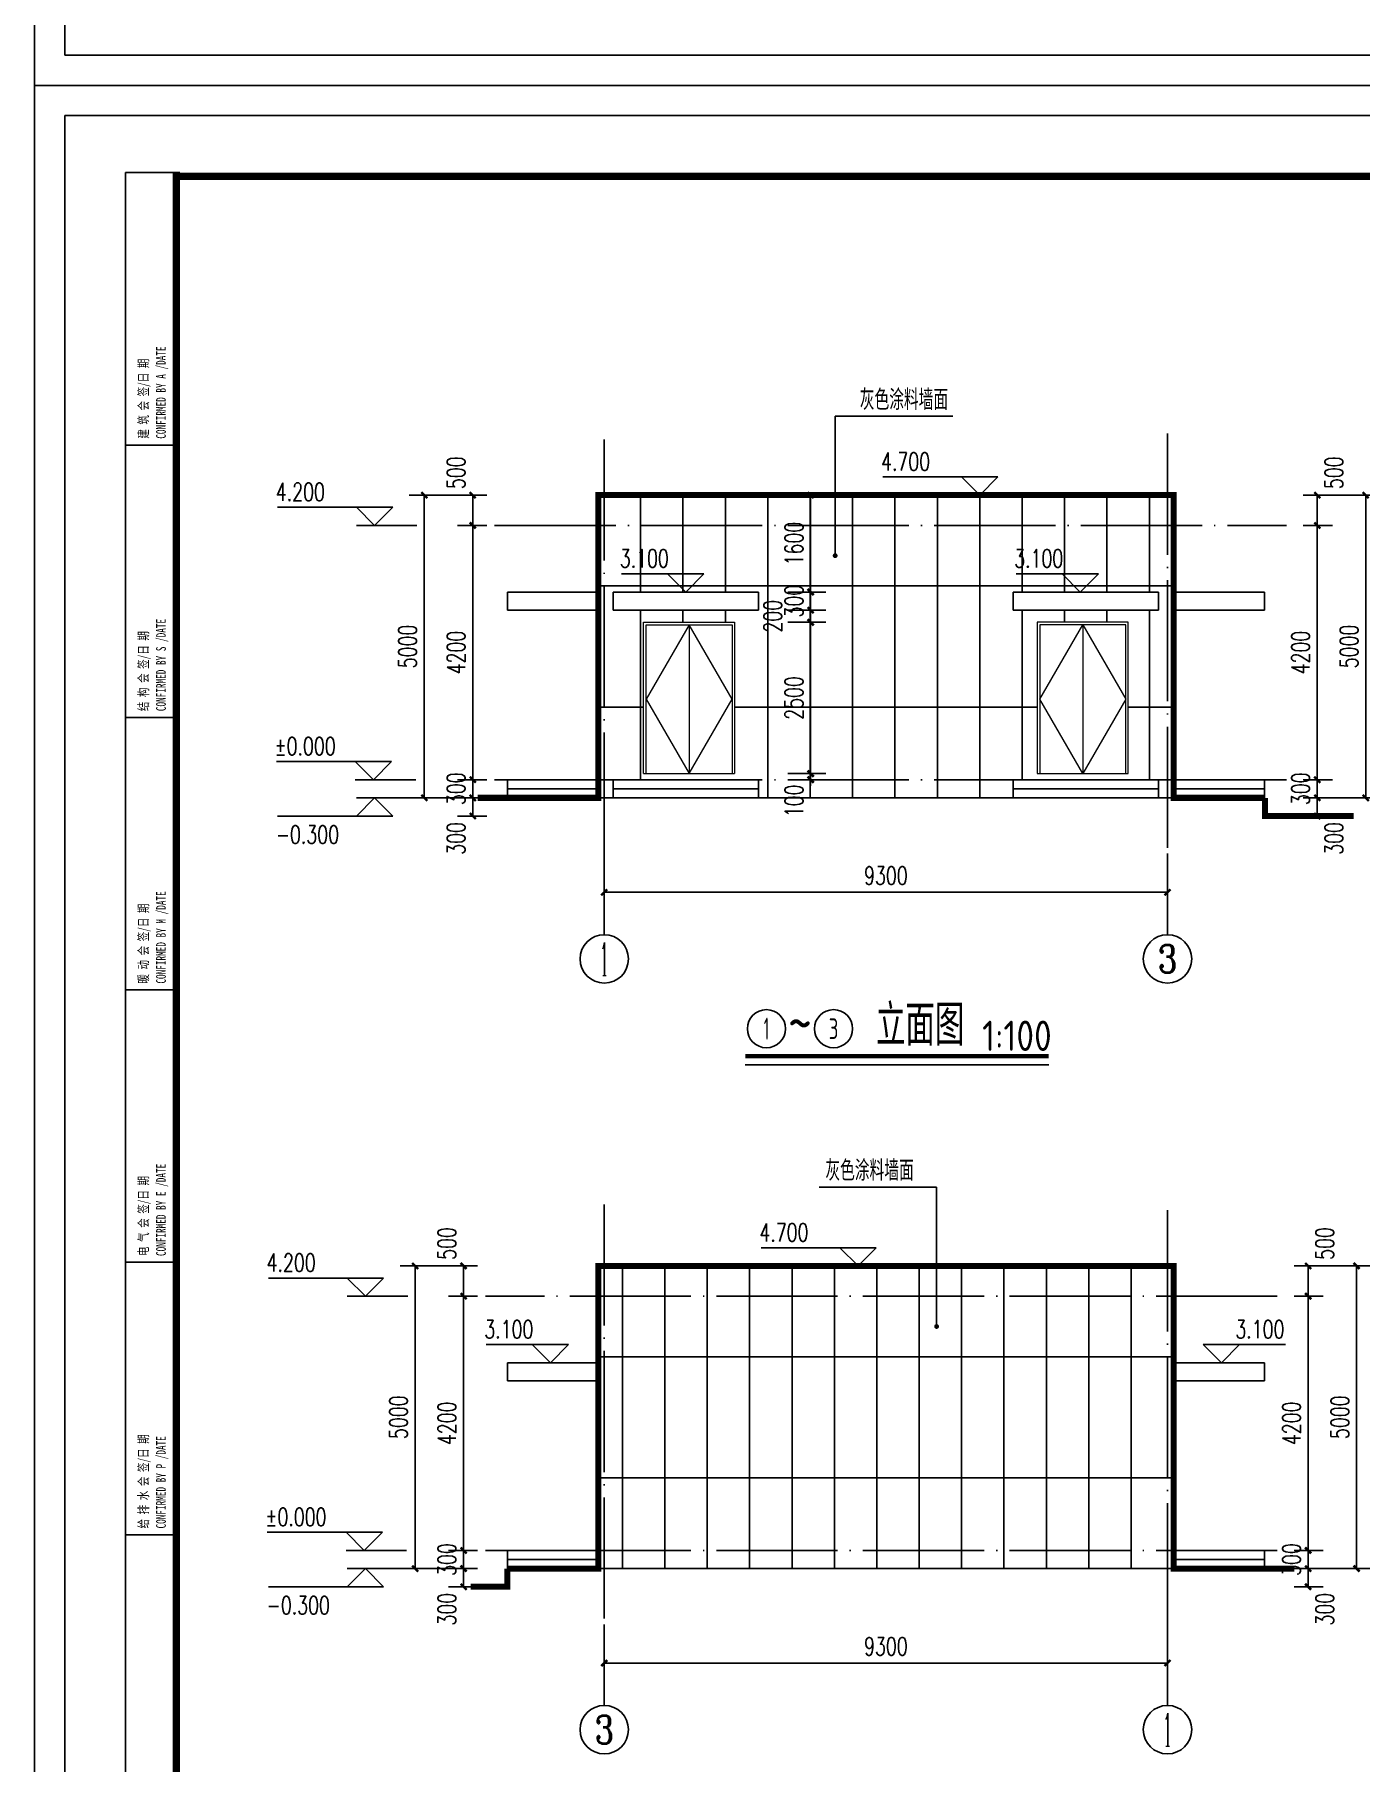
# Model space of a CAD drawing. Extents: x 17032 to 90126, y 10699 to 170399.
# Drawn here: x 29726 to 51617, y 25998 to 54538 of the extents above; entities that cross this region are included whole.
import ezdxf
from ezdxf.enums import TextEntityAlignment as Align

# ---------------------------------------------------------------- set-up
doc = ezdxf.new("R2010")
doc.units = 0
doc.header["$LTSCALE"] = 1000
doc.header["$MEASUREMENT"] = 0
doc.linetypes.add('DOTE', pattern=[2.42, 2, -0.2, 0.02, -0.2])
for name, color, linetype in [('2017_11-sheet-L2$0$C-SHET-TTLB', 11, 'Continuous'), ('AXIS', 3, 'Continuous'), ('AXIS_TEXT', 7, 'Continuous'), ('C-SHET-TTLB', 11, 'Continuous'), ('DIM_ELEV', 3, 'Continuous'), ('DIM_LEAD', 3, 'Continuous'), ('DIM_SYMB', 3, 'Continuous'), ('DOTE', 1, 'Continuous'), ('PUB_DIM', 3, 'Continuous'), ('PUB_TEXT', 7, 'Continuous'), ('STAIR', 2, 'Continuous'), ('WALL', 9, 'Continuous'), ('除台阶$0$建-立面-划分', 5, 'Continuous')]:
    doc.layers.add(name, color=color, linetype=linetype)
doc.layers.add('WINDOW', color=4, linetype='Continuous', lineweight=9)
doc.styles.add('2017_11-sheet-L2$0$SHEET-ECADI', font='simhei.ttf', dxfattribs={"width": 0.7})
doc.styles.add('_TCH_AXIS', font='COMPLEX', dxfattribs={"bigfont": 'GBCBIG'})
doc.styles.add('_TCH_DIM', font='SIMPLEX', dxfattribs={"bigfont": 'GBCBIG'})
doc.styles.add('_TCH_DIM_T3', font='SIMPLEX', dxfattribs={"width": 0.705882, "bigfont": 'GBCBIG'})
doc.styles.get("Standard").update_dxf_attribs({"font": 'gbenor.shx', "bigfont": 'gbcbig.shx'})
doc.dimstyles.new('_TCH_ARCH&&100', dxfattribs={"dimtxt": 297.5, "dimasz": 100, "dimexe": 250, "dimexo": 300, "dimgap": 126.25, "dimtad": 1, "dimdec": 0, "dimzin": 0, "dimdsep": 46, "dimtxsty": '_TCH_DIM_T3', "dimblk": 'ARCHTICK', "dimcen": 0.09, "dimclrt": 7, "dimazin": 2, "dimtfac": 1, "dimtdec": 0, "dimtix": 1, "dimtmove": 2, "dimatfit": 3, "dimfxl": 1, "dimtolj": 1, "dimtzin": 0, "dimarcsym": 0})

# ---------------------------------------------------------------- blocks, each defined once
blk = doc.blocks.new('2017_11-sheet-L2$0$2014SHEET-L')
at = {"layer": '2017_11-sheet-L2$0$C-SHET-TTLB'}
for p, q in [((0, -45), (-9, -45)), ((0, -90), (-9, -90)), ((0, -135), (-9, -135)), ((0, -180), (-9, -180)), ((0, -225), (-9, -225))]:
    blk.add_line(p, q, dxfattribs=at)
at = {"layer": '2017_11-sheet-L2$0$C-SHET-TTLB', "style": '2017_11-sheet-L2$0$SHEET-ECADI', "width": 0.7}
for s, p in [('建 筑 会 签/日 期', (-5.24, -43.96)), ('CONFIRMED BY A /DATE', (-2.33, -43.96)), ('CONFIRMED BY S /DATE', (-2.33, -88.96)), ('结 构 会 签/日 期', (-5.24, -88.96)), ('CONFIRMED BY M /DATE', (-2.33, -133.96)), ('暖 动 会 签/日 期', (-5.24, -133.96)), ('CONFIRMED BY E /DATE', (-2.33, -178.96)), ('电 气 会 签/日 期', (-5.24, -178.96)), ('给 排 水 会 签/日 期', (-5.24, -223.96)), ('CONFIRMED BY P /DATE', (-2.33, -223.96))]:
    blk.add_text(s, height=1.6, rotation=90, dxfattribs=at).set_placement(p)
blk = doc.blocks.new('2017_11-sheet-L2', base_point=(18.4, 410))
at = {"layer": '2017_11-sheet-L2$0$C-SHET-TTLB'}
blk.add_blockref('2017_11-sheet-L2$0$2014SHEET-L', (19, 410.6), dxfattribs=at)
blk = doc.blocks.new('tukuang')
at = {"layer": 'C-SHET-TTLB'}
for p, q in [((17002, 20480), (17002, -19640)), ((17902, 20480), (17002, 20480))]:
    blk.add_line(p, q, dxfattribs=at)
for points in [[(75902, 21920), (75902, -21080), (15502, -21080), (15502, 21920)], [(75402, 21420), (75402, -20580), (16002, -20580), (16002, 21420)]]:
    blk.add_lwpolyline(points, close=True, dxfattribs=at)
at = {"layer": 'C-SHET-TTLB', "const_width": 120}
blk.add_lwpolyline([(17842, 20420), (74402, 20420), (74402, -19580), (17842, -19580)], close=True, dxfattribs=at)
at = {"layer": 'C-SHET-TTLB', "xscale": 100, "yscale": 100, "zscale": 100}
blk.add_blockref('2017_11-sheet-L2', (17842, 20420), dxfattribs=at)
blk = doc.blocks.new('_ArchTick')
at = {"color": 0, "linetype": 'ByBlock', "const_width": 0.4}
blk.add_lwpolyline([(-0.5, -0.5), (0.5, 0.5)], dxfattribs=at)
blk = doc.blocks.new('*D30')
at = {"layer": 'Defpoints', "color": 0}
for p in [(50647, 46930), (51705, 46930), (50647, 41930)]:
    blk.add_point(p, dxfattribs=at)
at = {"layer": 'PUB_DIM', "color": 0, "lineweight": -2}
for p, q in [((50947, 46930), (51955, 46930)), ((51705, 41930), (51705, 46930)), ((50947, 41930), (51955, 41930))]:
    blk.add_line(p, q, dxfattribs=at)
at = {"layer": 'PUB_DIM', "color": 0, "lineweight": -2, "xscale": 100, "yscale": 100, "zscale": 100}
for p, rotation in [((51705, 46930), 90), ((51705, 41930), 270)]:
    blk.add_blockref('_ArchTick', p, dxfattribs=dict(at, rotation=rotation))
at = {"layer": 'PUB_DIM', "color": 7, "insert": (51430, 44430), "char_height": 297.5, "attachment_point": 5, "rotation": 90, "style": '_TCH_DIM_T3'}
blk.add_mtext('\\A1;5000', dxfattribs=at)
blk = doc.blocks.new('*D31')
at = {"layer": 'Defpoints', "color": 0}
for p in [(50374, 41930), (50905, 41930), (50374, 41630)]:
    blk.add_point(p, dxfattribs=at)
at = {"layer": 'PUB_DIM', "color": 0, "lineweight": -2}
for p, q in [((50674, 41930), (51155, 41930)), ((50905, 41630), (50905, 41930)), ((50674, 41630), (51155, 41630))]:
    blk.add_line(p, q, dxfattribs=at)
at = {"layer": 'PUB_DIM', "color": 0, "lineweight": -2, "xscale": 100, "yscale": 100, "zscale": 100}
for p, rotation in [((50905, 41930), 90), ((50905, 41630), 270)]:
    blk.add_blockref('_ArchTick', p, dxfattribs=dict(at, rotation=rotation))
at = {"layer": 'PUB_DIM', "color": 7, "insert": (51180, 41260), "char_height": 297.5, "attachment_point": 5, "rotation": 90, "style": '_TCH_DIM_T3'}
blk.add_mtext('\\A1;300', dxfattribs=at)
blk = doc.blocks.new('*D32')
at = {"layer": 'Defpoints', "color": 0}
for p in [(50374, 42230), (50905, 42230), (50374, 41930)]:
    blk.add_point(p, dxfattribs=at)
at = {"layer": 'PUB_DIM', "color": 0, "lineweight": -2}
for p, q in [((50905, 42230), (50905, 42330)), ((50674, 42230), (51155, 42230)), ((50905, 41930), (50905, 42230)), ((50674, 41930), (51155, 41930)), ((50905, 41930), (50905, 41830))]:
    blk.add_line(p, q, dxfattribs=at)
at = {"layer": 'PUB_DIM', "color": 0, "lineweight": -2, "xscale": 100, "yscale": 100, "zscale": 100}
for p, rotation in [((50905, 42230), 270), ((50905, 41930), 90)]:
    blk.add_blockref('_ArchTick', p, dxfattribs=dict(at, rotation=rotation))
at = {"layer": 'PUB_DIM', "color": 7, "insert": (50630, 42080), "char_height": 297.5, "attachment_point": 5, "rotation": 90, "style": '_TCH_DIM_T3'}
blk.add_mtext('\\A1;300', dxfattribs=at)
blk = doc.blocks.new('*D33')
at = {"layer": 'Defpoints', "color": 0}
for p in [(50374, 46430), (50905, 46430), (50374, 42230)]:
    blk.add_point(p, dxfattribs=at)
at = {"layer": 'PUB_DIM', "color": 0, "lineweight": -2}
for p, q in [((50674, 46430), (51155, 46430)), ((50905, 42230), (50905, 46430)), ((50674, 42230), (51155, 42230))]:
    blk.add_line(p, q, dxfattribs=at)
at = {"layer": 'PUB_DIM', "color": 0, "lineweight": -2, "xscale": 100, "yscale": 100, "zscale": 100}
for p, rotation in [((50905, 46430), 90), ((50905, 42230), 270)]:
    blk.add_blockref('_ArchTick', p, dxfattribs=dict(at, rotation=rotation))
at = {"layer": 'PUB_DIM', "color": 7, "insert": (50630, 44330), "char_height": 297.5, "attachment_point": 5, "rotation": 90, "style": '_TCH_DIM_T3'}
blk.add_mtext('\\A1;4200', dxfattribs=at)
blk = doc.blocks.new('*D34')
at = {"layer": 'Defpoints', "color": 0}
for p in [(50374, 46930), (50905, 46930), (50374, 46430)]:
    blk.add_point(p, dxfattribs=at)
at = {"layer": 'PUB_DIM', "color": 0, "lineweight": -2}
for p, q in [((50674, 46930), (51155, 46930)), ((50905, 46430), (50905, 46930)), ((50674, 46430), (51155, 46430))]:
    blk.add_line(p, q, dxfattribs=at)
at = {"layer": 'PUB_DIM', "color": 0, "lineweight": -2, "xscale": 100, "yscale": 100, "zscale": 100}
for p, rotation in [((50905, 46930), 90), ((50905, 46430), 270)]:
    blk.add_blockref('_ArchTick', p, dxfattribs=dict(at, rotation=rotation))
at = {"layer": 'PUB_DIM', "color": 7, "insert": (51180, 47300), "char_height": 297.5, "attachment_point": 5, "rotation": 90, "style": '_TCH_DIM_T3'}
blk.add_mtext('\\A1;500', dxfattribs=at)
blk = doc.blocks.new('*D35')
at = {"layer": 'Defpoints', "color": 0}
for p in [(36161, 46930), (37220, 46930), (37220, 41930)]:
    blk.add_point(p, dxfattribs=at)
at = {"layer": 'PUB_DIM', "color": 0, "lineweight": -2}
for p, q in [((36920, 46930), (35911, 46930)), ((36161, 41930), (36161, 46930)), ((36920, 41930), (35911, 41930))]:
    blk.add_line(p, q, dxfattribs=at)
at = {"layer": 'PUB_DIM', "color": 0, "lineweight": -2, "xscale": 100, "yscale": 100, "zscale": 100}
for p, rotation in [((36161, 46930), 90), ((36161, 41930), 270)]:
    blk.add_blockref('_ArchTick', p, dxfattribs=dict(at, rotation=rotation))
at = {"layer": 'PUB_DIM', "color": 7, "insert": (35886, 44430), "char_height": 297.5, "attachment_point": 5, "rotation": 90, "style": '_TCH_DIM_T3'}
blk.add_mtext('\\A1;5000', dxfattribs=at)
blk = doc.blocks.new('*D36')
at = {"layer": 'Defpoints', "color": 0}
for p in [(36961, 41930), (37492, 41930), (37492, 41630)]:
    blk.add_point(p, dxfattribs=at)
at = {"layer": 'PUB_DIM', "color": 0, "lineweight": -2}
for p, q in [((37192, 41930), (36711, 41930)), ((36961, 41630), (36961, 41930)), ((37192, 41630), (36711, 41630))]:
    blk.add_line(p, q, dxfattribs=at)
at = {"layer": 'PUB_DIM', "color": 0, "lineweight": -2, "xscale": 100, "yscale": 100, "zscale": 100}
for p, rotation in [((36961, 41930), 90), ((36961, 41630), 270)]:
    blk.add_blockref('_ArchTick', p, dxfattribs=dict(at, rotation=rotation))
at = {"layer": 'PUB_DIM', "color": 7, "insert": (36686, 41260), "char_height": 297.5, "attachment_point": 5, "rotation": 90, "style": '_TCH_DIM_T3'}
blk.add_mtext('\\A1;300', dxfattribs=at)
blk = doc.blocks.new('*D37')
at = {"layer": 'Defpoints', "color": 0}
for p in [(36961, 42230), (37492, 42230), (37492, 41930)]:
    blk.add_point(p, dxfattribs=at)
at = {"layer": 'PUB_DIM', "color": 0, "lineweight": -2}
for p, q in [((36961, 42230), (36961, 42330)), ((37192, 42230), (36711, 42230)), ((36961, 41930), (36961, 42230)), ((37192, 41930), (36711, 41930)), ((36961, 41930), (36961, 41830))]:
    blk.add_line(p, q, dxfattribs=at)
at = {"layer": 'PUB_DIM', "color": 0, "lineweight": -2, "xscale": 100, "yscale": 100, "zscale": 100}
for p, rotation in [((36961, 42230), 270), ((36961, 41930), 90)]:
    blk.add_blockref('_ArchTick', p, dxfattribs=dict(at, rotation=rotation))
at = {"layer": 'PUB_DIM', "color": 7, "insert": (36686, 42080), "char_height": 297.5, "attachment_point": 5, "rotation": 90, "style": '_TCH_DIM_T3'}
blk.add_mtext('\\A1;300', dxfattribs=at)
blk = doc.blocks.new('*D38')
at = {"layer": 'Defpoints', "color": 0}
for p in [(36961, 46430), (37492, 46430), (37492, 42230)]:
    blk.add_point(p, dxfattribs=at)
at = {"layer": 'PUB_DIM', "color": 0, "lineweight": -2}
for p, q in [((37192, 46430), (36711, 46430)), ((36961, 42230), (36961, 46430)), ((37192, 42230), (36711, 42230))]:
    blk.add_line(p, q, dxfattribs=at)
at = {"layer": 'PUB_DIM', "color": 0, "lineweight": -2, "xscale": 100, "yscale": 100, "zscale": 100}
for p, rotation in [((36961, 46430), 90), ((36961, 42230), 270)]:
    blk.add_blockref('_ArchTick', p, dxfattribs=dict(at, rotation=rotation))
at = {"layer": 'PUB_DIM', "color": 7, "insert": (36686, 44330), "char_height": 297.5, "attachment_point": 5, "rotation": 90, "style": '_TCH_DIM_T3'}
blk.add_mtext('\\A1;4200', dxfattribs=at)
blk = doc.blocks.new('*D39')
at = {"layer": 'Defpoints', "color": 0}
for p in [(36961, 46930), (37492, 46930), (37492, 46430)]:
    blk.add_point(p, dxfattribs=at)
at = {"layer": 'PUB_DIM', "color": 0, "lineweight": -2}
for p, q in [((37192, 46930), (36711, 46930)), ((36961, 46430), (36961, 46930)), ((37192, 46430), (36711, 46430))]:
    blk.add_line(p, q, dxfattribs=at)
at = {"layer": 'PUB_DIM', "color": 0, "lineweight": -2, "xscale": 100, "yscale": 100, "zscale": 100}
for p, rotation in [((36961, 46930), 90), ((36961, 46430), 270)]:
    blk.add_blockref('_ArchTick', p, dxfattribs=dict(at, rotation=rotation))
at = {"layer": 'PUB_DIM', "color": 7, "insert": (36686, 47300), "char_height": 297.5, "attachment_point": 5, "rotation": 90, "style": '_TCH_DIM_T3'}
blk.add_mtext('\\A1;500', dxfattribs=at)
blk = doc.blocks.new('*D50')
at = {"layer": 'Defpoints', "color": 0}
for p in [(50495, 34199), (51554, 34199), (50495, 29199)]:
    blk.add_point(p, dxfattribs=at)
at = {"layer": 'PUB_DIM', "color": 0, "lineweight": -2}
for p, q in [((50795, 34199), (51804, 34199)), ((51554, 29199), (51554, 34199)), ((50795, 29199), (51804, 29199))]:
    blk.add_line(p, q, dxfattribs=at)
at = {"layer": 'PUB_DIM', "color": 0, "lineweight": -2, "xscale": 100, "yscale": 100, "zscale": 100}
for p, rotation in [((51554, 34199), 90), ((51554, 29199), 270)]:
    blk.add_blockref('_ArchTick', p, dxfattribs=dict(at, rotation=rotation))
at = {"layer": 'PUB_DIM', "color": 7, "insert": (51279, 31699), "char_height": 297.5, "attachment_point": 5, "rotation": 90, "style": '_TCH_DIM_T3'}
blk.add_mtext('\\A1;5000', dxfattribs=at)
blk = doc.blocks.new('*D51')
at = {"layer": 'Defpoints', "color": 0}
for p in [(50223, 29199), (50754, 29199), (50223, 28899)]:
    blk.add_point(p, dxfattribs=at)
at = {"layer": 'PUB_DIM', "color": 0, "lineweight": -2}
for p, q in [((50523, 29199), (51004, 29199)), ((50754, 28899), (50754, 29199)), ((50523, 28899), (51004, 28899))]:
    blk.add_line(p, q, dxfattribs=at)
at = {"layer": 'PUB_DIM', "color": 0, "lineweight": -2, "xscale": 100, "yscale": 100, "zscale": 100}
for p, rotation in [((50754, 29199), 90), ((50754, 28899), 270)]:
    blk.add_blockref('_ArchTick', p, dxfattribs=dict(at, rotation=rotation))
at = {"layer": 'PUB_DIM', "color": 7, "insert": (51029, 28529), "char_height": 297.5, "attachment_point": 5, "rotation": 90, "style": '_TCH_DIM_T3'}
blk.add_mtext('\\A1;300', dxfattribs=at)
blk = doc.blocks.new('*D52')
at = {"layer": 'Defpoints', "color": 0}
for p in [(50223, 29499), (50754, 29499), (50223, 29199)]:
    blk.add_point(p, dxfattribs=at)
at = {"layer": 'PUB_DIM', "color": 0, "lineweight": -2}
for p, q in [((50523, 29499), (51004, 29499)), ((50754, 29499), (50754, 29599)), ((50754, 29199), (50754, 29499)), ((50523, 29199), (51004, 29199)), ((50754, 29199), (50754, 29099))]:
    blk.add_line(p, q, dxfattribs=at)
at = {"layer": 'PUB_DIM', "color": 0, "lineweight": -2, "xscale": 100, "yscale": 100, "zscale": 100}
for p, rotation in [((50754, 29499), 270), ((50754, 29199), 90)]:
    blk.add_blockref('_ArchTick', p, dxfattribs=dict(at, rotation=rotation))
at = {"layer": 'PUB_DIM', "color": 7, "insert": (50479, 29349), "char_height": 297.5, "attachment_point": 5, "rotation": 90, "style": '_TCH_DIM_T3'}
blk.add_mtext('\\A1;300', dxfattribs=at)
blk = doc.blocks.new('*D53')
at = {"layer": 'Defpoints', "color": 0}
for p in [(50223, 33699), (50754, 33699), (50223, 29499)]:
    blk.add_point(p, dxfattribs=at)
at = {"layer": 'PUB_DIM', "color": 0, "lineweight": -2}
for p, q in [((50523, 33699), (51004, 33699)), ((50754, 29499), (50754, 33699)), ((50523, 29499), (51004, 29499))]:
    blk.add_line(p, q, dxfattribs=at)
at = {"layer": 'PUB_DIM', "color": 0, "lineweight": -2, "xscale": 100, "yscale": 100, "zscale": 100}
for p, rotation in [((50754, 33699), 90), ((50754, 29499), 270)]:
    blk.add_blockref('_ArchTick', p, dxfattribs=dict(at, rotation=rotation))
at = {"layer": 'PUB_DIM', "color": 7, "insert": (50479, 31599), "char_height": 297.5, "attachment_point": 5, "rotation": 90, "style": '_TCH_DIM_T3'}
blk.add_mtext('\\A1;4200', dxfattribs=at)
blk = doc.blocks.new('*D54')
at = {"layer": 'Defpoints', "color": 0}
for p in [(50223, 34199), (50754, 34199), (50223, 33699)]:
    blk.add_point(p, dxfattribs=at)
at = {"layer": 'PUB_DIM', "color": 0, "lineweight": -2}
for p, q in [((50523, 34199), (51004, 34199)), ((50754, 33699), (50754, 34199)), ((50523, 33699), (51004, 33699))]:
    blk.add_line(p, q, dxfattribs=at)
at = {"layer": 'PUB_DIM', "color": 0, "lineweight": -2, "xscale": 100, "yscale": 100, "zscale": 100}
for p, rotation in [((50754, 34199), 90), ((50754, 33699), 270)]:
    blk.add_blockref('_ArchTick', p, dxfattribs=dict(at, rotation=rotation))
at = {"layer": 'PUB_DIM', "color": 7, "insert": (51029, 34569), "char_height": 297.5, "attachment_point": 5, "rotation": 90, "style": '_TCH_DIM_T3'}
blk.add_mtext('\\A1;500', dxfattribs=at)
blk = doc.blocks.new('*D130')
at = {"layer": 'Defpoints', "color": 0}
for p in [(36010, 34199), (37069, 34199), (37069, 29199)]:
    blk.add_point(p, dxfattribs=at)
at = {"layer": 'PUB_DIM', "color": 0, "lineweight": -2}
for p, q in [((36769, 34199), (35760, 34199)), ((36010, 29199), (36010, 34199)), ((36769, 29199), (35760, 29199))]:
    blk.add_line(p, q, dxfattribs=at)
at = {"layer": 'PUB_DIM', "color": 0, "lineweight": -2, "xscale": 100, "yscale": 100, "zscale": 100}
for p, rotation in [((36010, 34199), 90), ((36010, 29199), 270)]:
    blk.add_blockref('_ArchTick', p, dxfattribs=dict(at, rotation=rotation))
at = {"layer": 'PUB_DIM', "color": 7, "insert": (35735, 31699), "char_height": 297.5, "attachment_point": 5, "rotation": 90, "style": '_TCH_DIM_T3'}
blk.add_mtext('\\A1;5000', dxfattribs=at)
blk = doc.blocks.new('*D131')
at = {"layer": 'Defpoints', "color": 0}
for p in [(36810, 29199), (37341, 29199), (37341, 28899)]:
    blk.add_point(p, dxfattribs=at)
at = {"layer": 'PUB_DIM', "color": 0, "lineweight": -2}
for p, q in [((37041, 29199), (36560, 29199)), ((36810, 28899), (36810, 29199)), ((37041, 28899), (36560, 28899))]:
    blk.add_line(p, q, dxfattribs=at)
at = {"layer": 'PUB_DIM', "color": 0, "lineweight": -2, "xscale": 100, "yscale": 100, "zscale": 100}
for p, rotation in [((36810, 29199), 90), ((36810, 28899), 270)]:
    blk.add_blockref('_ArchTick', p, dxfattribs=dict(at, rotation=rotation))
at = {"layer": 'PUB_DIM', "color": 7, "insert": (36535, 28529), "char_height": 297.5, "attachment_point": 5, "rotation": 90, "style": '_TCH_DIM_T3'}
blk.add_mtext('\\A1;300', dxfattribs=at)
blk = doc.blocks.new('*D132')
at = {"layer": 'Defpoints', "color": 0}
for p in [(36810, 29499), (37341, 29499), (37341, 29199)]:
    blk.add_point(p, dxfattribs=at)
at = {"layer": 'PUB_DIM', "color": 0, "lineweight": -2}
for p, q in [((37041, 29499), (36560, 29499)), ((36810, 29499), (36810, 29599)), ((36810, 29199), (36810, 29499)), ((37041, 29199), (36560, 29199)), ((36810, 29199), (36810, 29099))]:
    blk.add_line(p, q, dxfattribs=at)
at = {"layer": 'PUB_DIM', "color": 0, "lineweight": -2, "xscale": 100, "yscale": 100, "zscale": 100}
for p, rotation in [((36810, 29499), 270), ((36810, 29199), 90)]:
    blk.add_blockref('_ArchTick', p, dxfattribs=dict(at, rotation=rotation))
at = {"layer": 'PUB_DIM', "color": 7, "insert": (36535, 29349), "char_height": 297.5, "attachment_point": 5, "rotation": 90, "style": '_TCH_DIM_T3'}
blk.add_mtext('\\A1;300', dxfattribs=at)
blk = doc.blocks.new('*D133')
at = {"layer": 'Defpoints', "color": 0}
for p in [(36810, 33699), (37341, 33699), (37341, 29499)]:
    blk.add_point(p, dxfattribs=at)
at = {"layer": 'PUB_DIM', "color": 0, "lineweight": -2}
for p, q in [((37041, 33699), (36560, 33699)), ((36810, 29499), (36810, 33699)), ((37041, 29499), (36560, 29499))]:
    blk.add_line(p, q, dxfattribs=at)
at = {"layer": 'PUB_DIM', "color": 0, "lineweight": -2, "xscale": 100, "yscale": 100, "zscale": 100}
for p, rotation in [((36810, 33699), 90), ((36810, 29499), 270)]:
    blk.add_blockref('_ArchTick', p, dxfattribs=dict(at, rotation=rotation))
at = {"layer": 'PUB_DIM', "color": 7, "insert": (36535, 31599), "char_height": 297.5, "attachment_point": 5, "rotation": 90, "style": '_TCH_DIM_T3'}
blk.add_mtext('\\A1;4200', dxfattribs=at)
blk = doc.blocks.new('*D134')
at = {"layer": 'Defpoints', "color": 0}
for p in [(36810, 34199), (37341, 34199), (37341, 33699)]:
    blk.add_point(p, dxfattribs=at)
at = {"layer": 'PUB_DIM', "color": 0, "lineweight": -2}
for p, q in [((37041, 34199), (36560, 34199)), ((36810, 33699), (36810, 34199)), ((37041, 33699), (36560, 33699))]:
    blk.add_line(p, q, dxfattribs=at)
at = {"layer": 'PUB_DIM', "color": 0, "lineweight": -2, "xscale": 100, "yscale": 100, "zscale": 100}
for p, rotation in [((36810, 34199), 90), ((36810, 33699), 270)]:
    blk.add_blockref('_ArchTick', p, dxfattribs=dict(at, rotation=rotation))
at = {"layer": 'PUB_DIM', "color": 7, "insert": (36535, 34569), "char_height": 297.5, "attachment_point": 5, "rotation": 90, "style": '_TCH_DIM_T3'}
blk.add_mtext('\\A1;500', dxfattribs=at)
blk = doc.blocks.new('*D155')
at = {"layer": 'AXIS', "color": 0, "lineweight": -2}
for p, q in [((39132, 27978), (39132, 27389)), ((48432, 27978), (48432, 27389)), ((39132, 27639), (48432, 27639))]:
    blk.add_line(p, q, dxfattribs=at)
at = {"layer": 'Defpoints', "color": 0}
for p in [(39132, 28278), (48432, 28278), (48432, 27639)]:
    blk.add_point(p, dxfattribs=at)
at = {"layer": 'AXIS', "color": 0, "lineweight": -2, "xscale": 100, "yscale": 100, "zscale": 100, "rotation": 180}
blk.add_blockref('_ArchTick', (39132, 27639), dxfattribs=at)
at = {"layer": 'AXIS', "color": 0, "lineweight": -2, "xscale": 100, "yscale": 100, "zscale": 100}
blk.add_blockref('_ArchTick', (48432, 27639), dxfattribs=at)
at = {"layer": 'AXIS', "color": 7, "insert": (43782, 27914), "char_height": 297.5, "attachment_point": 5, "style": '_TCH_DIM_T3'}
blk.add_mtext('\\A1;9300', dxfattribs=at)
blk = doc.blocks.new('*D156')
at = {"layer": 'Defpoints', "color": 0}
for p in [(41863, 42330), (42540, 42330), (41863, 42230)]:
    blk.add_point(p, dxfattribs=at)
at = {"layer": 'PUB_DIM', "color": 0, "lineweight": -2}
for p, q in [((42163, 42330), (42790, 42330)), ((42540, 42330), (42540, 42430)), ((42540, 42230), (42540, 42330)), ((42163, 42230), (42790, 42230)), ((42540, 42230), (42540, 42130))]:
    blk.add_line(p, q, dxfattribs=at)
at = {"layer": 'PUB_DIM', "color": 0, "lineweight": -2, "xscale": 100, "yscale": 100, "zscale": 100}
for p, rotation in [((42540, 42330), 270), ((42540, 42230), 90)]:
    blk.add_blockref('_ArchTick', p, dxfattribs=dict(at, rotation=rotation))
at = {"layer": 'PUB_DIM', "color": 7, "insert": (42265, 41880), "char_height": 297.5, "attachment_point": 5, "rotation": 90, "style": '_TCH_DIM_T3'}
blk.add_mtext('\\A1;100', dxfattribs=at)
blk = doc.blocks.new('*D157')
at = {"layer": 'Defpoints', "color": 0}
for p in [(41863, 44830), (42540, 44830), (41863, 42330)]:
    blk.add_point(p, dxfattribs=at)
at = {"layer": 'PUB_DIM', "color": 0, "lineweight": -2}
for p, q in [((42163, 44830), (42790, 44830)), ((42540, 42330), (42540, 44830)), ((42163, 42330), (42790, 42330))]:
    blk.add_line(p, q, dxfattribs=at)
at = {"layer": 'PUB_DIM', "color": 0, "lineweight": -2, "xscale": 100, "yscale": 100, "zscale": 100}
for p, rotation in [((42540, 44830), 90), ((42540, 42330), 270)]:
    blk.add_blockref('_ArchTick', p, dxfattribs=dict(at, rotation=rotation))
at = {"layer": 'PUB_DIM', "color": 7, "insert": (42265, 43580), "char_height": 297.5, "attachment_point": 5, "rotation": 90, "style": '_TCH_DIM_T3'}
blk.add_mtext('\\A1;2500', dxfattribs=at)
blk = doc.blocks.new('*D158')
at = {"layer": 'Defpoints', "color": 0}
for p in [(41863, 45030), (41863, 44830), (42540, 45030)]:
    blk.add_point(p, dxfattribs=at)
at = {"layer": 'PUB_DIM', "color": 0, "lineweight": -2}
for p, q in [((42540, 45030), (42540, 45130)), ((42163, 45030), (42790, 45030)), ((42163, 44830), (42790, 44830)), ((42540, 44830), (42540, 45030)), ((42540, 44830), (42540, 44730))]:
    blk.add_line(p, q, dxfattribs=at)
at = {"layer": 'PUB_DIM', "color": 0, "lineweight": -2, "xscale": 100, "yscale": 100, "zscale": 100}
for p, rotation in [((42540, 45030), 270), ((42540, 44830), 90)]:
    blk.add_blockref('_ArchTick', p, dxfattribs=dict(at, rotation=rotation))
at = {"layer": 'PUB_DIM', "color": 7, "insert": (41915, 44930), "char_height": 297.5, "attachment_point": 5, "rotation": 90, "style": '_TCH_DIM_T3'}
blk.add_mtext('\\A1;200', dxfattribs=at)
blk = doc.blocks.new('*D159')
at = {"layer": 'Defpoints', "color": 0}
for p in [(41863, 45330), (42540, 45330), (41863, 45030)]:
    blk.add_point(p, dxfattribs=at)
at = {"layer": 'PUB_DIM', "color": 0, "lineweight": -2}
for p, q in [((42540, 45330), (42540, 45430)), ((42163, 45330), (42790, 45330)), ((42540, 45030), (42540, 45330)), ((42163, 45030), (42790, 45030)), ((42540, 45030), (42540, 44930))]:
    blk.add_line(p, q, dxfattribs=at)
at = {"layer": 'PUB_DIM', "color": 0, "lineweight": -2, "xscale": 100, "yscale": 100, "zscale": 100}
for p, rotation in [((42540, 45330), 270), ((42540, 45030), 90)]:
    blk.add_blockref('_ArchTick', p, dxfattribs=dict(at, rotation=rotation))
at = {"layer": 'PUB_DIM', "color": 7, "insert": (42265, 45180), "char_height": 297.5, "attachment_point": 5, "rotation": 90, "style": '_TCH_DIM_T3'}
blk.add_mtext('\\A1;300', dxfattribs=at)
blk = doc.blocks.new('*D160')
at = {"layer": 'Defpoints', "color": 0}
for p in [(41863, 46930), (42540, 46930), (41863, 45330)]:
    blk.add_point(p, dxfattribs=at)
at = {"layer": 'PUB_DIM', "color": 0, "lineweight": -2}
for p, q in [((42163, 46930), (42790, 46930)), ((42540, 45330), (42540, 46930)), ((42163, 45330), (42790, 45330))]:
    blk.add_line(p, q, dxfattribs=at)
at = {"layer": 'PUB_DIM', "color": 0, "lineweight": -2, "xscale": 100, "yscale": 100, "zscale": 100}
for p, rotation in [((42540, 46930), 90), ((42540, 45330), 270)]:
    blk.add_blockref('_ArchTick', p, dxfattribs=dict(at, rotation=rotation))
at = {"layer": 'PUB_DIM', "color": 7, "insert": (42265, 46130), "char_height": 297.5, "attachment_point": 5, "rotation": 90, "style": '_TCH_DIM_T3'}
blk.add_mtext('\\A1;1600', dxfattribs=at)
blk = doc.blocks.new('*D161')
at = {"layer": 'AXIS', "color": 0, "lineweight": -2}
for p, q in [((39132, 40709), (39132, 40120)), ((48432, 40709), (48432, 40120)), ((39132, 40370), (48432, 40370))]:
    blk.add_line(p, q, dxfattribs=at)
at = {"layer": 'Defpoints', "color": 0}
for p in [(39132, 41009), (48432, 41009), (48432, 40370)]:
    blk.add_point(p, dxfattribs=at)
at = {"layer": 'AXIS', "color": 0, "lineweight": -2, "xscale": 100, "yscale": 100, "zscale": 100, "rotation": 180}
blk.add_blockref('_ArchTick', (39132, 40370), dxfattribs=at)
at = {"layer": 'AXIS', "color": 0, "lineweight": -2, "xscale": 100, "yscale": 100, "zscale": 100}
blk.add_blockref('_ArchTick', (48432, 40370), dxfattribs=at)
at = {"layer": 'AXIS', "color": 7, "insert": (43782, 40645), "char_height": 297.5, "attachment_point": 5, "style": '_TCH_DIM_T3'}
blk.add_mtext('\\A1;9300', dxfattribs=at)

msp = doc.modelspace()

# ---------------------------------------------------------------- linework, layer by layer
at = {"layer": 'AXIS'}
for p, q in [((39132.1, 41009.2), (39132.1, 39670.3)), ((48432.1, 41009.2), (48432.1, 39670.3)), ((39132.1, 28277.9), (39132.1, 26939.1)), ((48432.1, 28277.9), (48432.1, 26939.1))]:
    msp.add_line(p, q, dxfattribs=at)
for centre in [(39132.1, 39270.3), (48432.1, 39270.3), (39132.1, 26539.1), (48432.1, 26539.1)]:
    msp.add_circle(centre, 400, dxfattribs=at)
at = {"layer": 'DIM_ELEV'}
for p, q in [((45632.1, 47230.3), (43732.1, 47230.3)), ((45332.1, 46930.3), (45032.1, 47230.3)), ((45332.1, 46930.3), (45632.1, 47230.3)), ((46032.1, 46930.3), (45032.1, 46930.3)), ((35639.4, 46730.3), (33739.4, 46730.3)), ((35339.4, 46430.3), (35039.4, 46730.3)), ((35339.4, 46430.3), (35639.4, 46730.3)), ((36039.4, 46430.3), (35039.4, 46430.3)), ((40778.7, 45630.3), (39418.4, 45630.3)), ((40478.7, 45330.3), (40178.7, 45630.3)), ((40478.7, 45330.3), (40778.7, 45630.3)), ((47290.5, 45630.3), (45930.3, 45630.3)), ((46990.5, 45330.3), (46690.5, 45630.3)), ((46990.5, 45330.3), (47290.5, 45630.3)), ((41178.7, 45330.3), (40178.7, 45330.3)), ((47690.5, 45330.3), (46690.5, 45330.3)), ((35619.7, 42530.3), (33719.7, 42530.3)), ((35319.7, 42230.3), (35019.7, 42530.3)), ((35319.7, 42230.3), (35619.7, 42530.3)), ((36019.7, 42230.3), (35019.7, 42230.3)), ((35339.4, 41930.3), (35039.4, 41630.3)), ((36039.4, 41930.3), (35039.4, 41930.3)), ((35339.4, 41930.3), (35639.4, 41630.3)), ((35639.4, 41630.3), (33739.4, 41630.3)), ((43624, 34499), (41724, 34499)), ((43324, 34199), (43024, 34499)), ((43324, 34199), (43624, 34499)), ((35488, 33999), (33588, 33999)), ((35188, 33699), (34888, 33999)), ((35188, 33699), (35488, 33999)), ((44024, 34199), (43024, 34199)), ((35888, 33699), (34888, 33699)), ((38542.2, 32899), (37181.9, 32899)), ((38242.2, 32599), (37942.2, 32899)), ((38242.2, 32599), (38542.2, 32899)), ((49322, 32599), (49022, 32899)), ((49022, 32899), (50382.3, 32899)), ((49322, 32599), (49622, 32899)), ((38942.2, 32599), (37942.2, 32599)), ((48622, 32599), (49622, 32599)), ((35468.3, 29799), (33568.3, 29799)), ((35168.3, 29499), (34868.3, 29799)), ((35168.3, 29499), (35468.3, 29799)), ((35868.3, 29499), (34868.3, 29499)), ((35188, 29199), (34888, 28899)), ((35888, 29199), (34888, 29199)), ((35188, 29199), (35488, 28899)), ((35488, 28899), (33588, 28899))]:
    msp.add_line(p, q, dxfattribs=at)
at = {"layer": 'DIM_LEAD'}
for p, q in [((42944.9, 45930.3), (42944.9, 48232.2)), ((42944.9, 48232.2), (44886.1, 48232.2)), ((44619.3, 35500.9), (42678.1, 35500.9)), ((44619.3, 33199), (44619.3, 35500.9))]:
    msp.add_line(p, q, dxfattribs=at)
at = {"layer": 'DIM_LEAD', "const_width": 40}
for points in [[(42944.9, 45910.3, 1), (42944.9, 45950.3, 1)], [(44619.3, 33179, 1), (44619.3, 33219, 1)]]:
    msp.add_lwpolyline(points, format="xyb", close=True, dxfattribs=at)
at = {"layer": 'DIM_SYMB', "linetype": 'ByBlock', "const_width": 70}
msp.add_lwpolyline([(41459.9, 37662), (46471.5, 37662)], dxfattribs=at)
at = {"layer": 'DIM_SYMB', "linetype": 'ByBlock'}
msp.add_lwpolyline([(41459.9, 37522), (46471.5, 37522)], dxfattribs=at)
at = {"layer": 'DOTE', "linetype": 'DOTE'}
for p, q in [((39132.1, 41009.2), (39132.1, 47945.7)), ((48432.1, 47945.7), (48432.1, 41009.2)), ((37321.4, 46430.3), (50394.2, 46430.3)), ((37321.4, 42230.3), (50394.2, 42230.3)), ((39132.1, 35214.4), (39132.1, 28277.9)), ((48432.1, 28277.9), (48432.1, 35214.4)), ((50242.8, 33699), (37170, 33699)), ((50242.8, 29499), (37170, 29499))]:
    msp.add_line(p, q, dxfattribs=at)
at = {"layer": 'PUB_TEXT', "linetype": 'ByBlock'}
for centre in [(41809.9, 38117), (42918.2, 38117)]:
    msp.add_circle(centre, 315, dxfattribs=at)
at = {"layer": 'STAIR'}
for p, q in [((37532.1, 45330.3), (39032.1, 45330.3)), ((37532.1, 45030.3), (37532.1, 45330.3)), ((39278.7, 45330.3), (41678.7, 45330.3)), ((39278.7, 45030.3), (39278.7, 45330.3)), ((41678.7, 45030.3), (41678.7, 45330.3)), ((48285.4, 45330.3), (45885.4, 45330.3)), ((45885.4, 45030.3), (45885.4, 45330.3)), ((48285.4, 45030.3), (48285.4, 45330.3)), ((50032.1, 45330.3), (48532.1, 45330.3)), ((50032.1, 45030.3), (50032.1, 45330.3)), ((37532.1, 45030.3), (39032.1, 45030.3)), ((39278.7, 45030.3), (41678.7, 45030.3)), ((48285.4, 45030.3), (45885.4, 45030.3)), ((50032.1, 45030.3), (48532.1, 45030.3)), ((37532.1, 42230.3), (39032.1, 42230.3)), ((37532.1, 42230.3), (37532.1, 41930.3)), ((37532.1, 42080.3), (39032.1, 42080.3)), ((39278.7, 41930.3), (39278.7, 42230.3)), ((39278.7, 42230.3), (41678.7, 42230.3)), ((39278.7, 42080.3), (41678.7, 42080.3)), ((41678.7, 42230.3), (41678.7, 41930.3)), ((45885.4, 42230.3), (45885.4, 41930.3)), ((48285.4, 42230.3), (45885.4, 42230.3)), ((48285.4, 42080.3), (45885.4, 42080.3)), ((48285.4, 41930.3), (48285.4, 42230.3)), ((50032.1, 42230.3), (48532.1, 42230.3)), ((50032.1, 42080.3), (48532.1, 42080.3)), ((50032.1, 42230.3), (50032.1, 41930.3)), ((39278.7, 41930.3), (41678.7, 41930.3)), ((48285.4, 41930.3), (45885.4, 41930.3)), ((37532.1, 32599), (39032.1, 32599)), ((37532.1, 32299), (37532.1, 32599)), ((50032.1, 32599), (48532.1, 32599)), ((50032.1, 32299), (50032.1, 32599)), ((37532.1, 32299), (39032.1, 32299)), ((50032.1, 32299), (48532.1, 32299)), ((37532.1, 29499), (39032.1, 29499)), ((37532.1, 29499), (37532.1, 29199)), ((50032.1, 29499), (48532.1, 29499)), ((50032.1, 29499), (50032.1, 29199)), ((37532.1, 29349), (39032.1, 29349)), ((50032.1, 29349), (48532.1, 29349))]:
    msp.add_line(p, q, dxfattribs=at)
at = {"layer": 'WALL'}
for p, q in [((39032.1, 46930.3), (48532.1, 46930.3)), ((39032.1, 41930.3), (48532.1, 41930.3)), ((48532.1, 34199), (39032.1, 34199)), ((48532.1, 29199), (39032.1, 29199))]:
    msp.add_line(p, q, dxfattribs=at)
at = {"layer": 'WALL', "const_width": 100}
for points in [[(37041.1, 41930.3), (39032.1, 41930.3), (39032.1, 46930.3), (48532.1, 46930.3), (48532.1, 41930.3), (50042, 41930.3)], [(50042, 41930.3), (50042, 41630.3), (51508, 41630.3)], [(50523.1, 29199), (48532.1, 29199), (48532.1, 34199), (39032.1, 34199), (39032.1, 29199), (37532.1, 29199)], [(37532.1, 29199), (37532.1, 28899), (36925.6, 28899)]]:
    msp.add_lwpolyline(points, dxfattribs=at)
at = {"layer": 'WALL'}
for points in [[(39032.1, 46930.3), (39032.1, 42230.3), (39032.1, 41930.3), (37341.1, 41930.3)], [(48532.1, 46930.3), (48532.1, 41930.3), (50042, 41930.3)], [(39032.1, 34199), (39032.1, 29199), (37532.1, 29199)], [(48532.1, 34199), (48532.1, 29499), (48532.1, 29199), (50223.1, 29199)]]:
    msp.add_lwpolyline(points, dxfattribs=at)
at = {"layer": 'WINDOW'}
for p, q in [((39782.1, 44830.3), (41282.1, 44830.3)), ((39782.1, 42330.3), (39782.1, 44830.3)), ((41282.1, 44830.3), (41282.1, 42330.3)), ((47782.1, 44830.3), (46282.1, 44830.3)), ((46282.1, 44830.3), (46282.1, 42330.3)), ((47782.1, 42330.3), (47782.1, 44830.3)), ((39822.1, 44790.3), (41242.1, 44790.3)), ((39822.1, 42330.3), (39822.1, 44790.3)), ((40532.1, 44790.3), (40532.1, 42330.3)), ((41242.1, 44790.3), (41242.1, 42330.3)), ((47742.1, 44790.3), (46322.1, 44790.3)), ((46322.1, 44790.3), (46322.1, 42330.3)), ((47032.1, 44790.3), (47032.1, 42330.3)), ((47742.1, 42330.3), (47742.1, 44790.3)), ((39782.1, 42330.3), (41282.1, 42330.3)), ((46282.1, 42330.3), (47782.1, 42330.3))]:
    msp.add_line(p, q, dxfattribs=at)
for points in [[(40532.1, 44790.3), (39822.1, 43560.3), (40532.1, 42330.3), (41242.1, 43560.3), (40532.1, 44790.3)], [(47032.1, 44790.3), (47742.1, 43560.3), (47032.1, 42330.3), (46322.1, 43560.3), (47032.1, 44790.3)]]:
    msp.add_lwpolyline(points, dxfattribs=at)
at = {"layer": '除台阶$0$建-立面-划分', "ltscale": 1000}
for p, q in [((39732.1, 46930.3), (39732.1, 45330.3)), ((40432.1, 46930.3), (40432.1, 45330.3)), ((41132.1, 46930.3), (41132.1, 45330.3)), ((41832.1, 46930.3), (41832.1, 41930.3)), ((42532.1, 46930.3), (42532.1, 41930.3)), ((43232.1, 46930.3), (43232.1, 41930.3)), ((43932.1, 46930.3), (43932.1, 41930.3)), ((44632.1, 46930.3), (44632.1, 41930.3)), ((45332.1, 46930.3), (45332.1, 41930.3)), ((46032.1, 46930.3), (46032.1, 45330.3)), ((46732.1, 46930.3), (46732.1, 45330.3)), ((47432.1, 46930.3), (47432.1, 45330.3)), ((48132.1, 46930.3), (48132.1, 45330.3)), ((39032.1, 45430.3, 0), (48532.1, 45430.3, 0)), ((39732.1, 45030.3), (39732.1, 42230.3)), ((40432.1, 45030.3), (40432.1, 44830.3)), ((41132.1, 45030.3), (41132.1, 44830.3)), ((46032.1, 45030.3), (46032.1, 42230.3)), ((46732.1, 45030.3), (46732.1, 44830.3)), ((47432.1, 45030.3), (47432.1, 44830.3)), ((48132.1, 45030.3), (48132.1, 42230.3)), ((39032.1, 43430.3, 0), (39782.1, 43430.3, 0)), ((41282.1, 43430.3, 0), (46282.1, 43430.3, 0)), ((47782.1, 43430.3, 0), (48532.1, 43430.3, 0)), ((39432.1, 34199), (39432.1, 29199)), ((40132.1, 34199), (40132.1, 29199)), ((40832.1, 34199), (40832.1, 29199)), ((41532.1, 34199), (41532.1, 29199)), ((42232.1, 34199), (42232.1, 29199)), ((42932.1, 34199), (42932.1, 29199)), ((43632.1, 34199), (43632.1, 29199)), ((44332.1, 34199), (44332.1, 29199)), ((45032.1, 34199), (45032.1, 29199)), ((45732.1, 34199), (45732.1, 29199)), ((46432.1, 34199), (46432.1, 29199)), ((47132.1, 34199), (47132.1, 29199)), ((47832.1, 34199), (47832.1, 29199)), ((48532.1, 32699, 0), (39032.1, 32699, 0)), ((48532.1, 30699, 0), (39032.1, 30699, 0))]:
    msp.add_line(p, q, dxfattribs=at)

# ---------------------------------------------------------------- block references
at = {"layer": 'C-SHET-TTLB'}
for p in [(14224.3, 74778.3), (14224.3, 31778.3)]:
    msp.add_blockref('tukuang', p, dxfattribs=at)

# ---------------------------------------------------------------- texts
at = {"layer": 'AXIS_TEXT', "style": '_TCH_AXIS'}
for s, height, p, p2 in [('1', 544.8, (39067.2, 38998), (39196.9, 38998)), ('3', 465.9, (48276.8, 39037.4), (48587.4, 39037.4)), ('3', 465.9, (38976.8, 26306.1), (39287.4, 26306.1)), ('1', 544.8, (48367.2, 26266.7), (48496.9, 26266.7))]:
    msp.add_text(s, height=height, dxfattribs=at).set_placement(p, p2, align=Align.FIT)
at = {"layer": 'PUB_TEXT'}
for p in [(43351.3, 48337.2), (42783.1, 35605.9)]:
    msp.add_text('灰色涂料墙面', height=337.59, dxfattribs=at).set_placement(p)
at = {"layer": 'PUB_TEXT', "style": '_TCH_DIM', "width": 0.705882}
for s, p in [('4.700', (43702.1, 47335.3)), ('4.200', (33709.4, 46835.3)), ('3.100', (39388.4, 45735.3)), ('3.100', (45900.3, 45735.3)), ('%%P0.000', (33689.7, 42635.3)), ('-0.300', (33709.4, 41175.3)), ('4.700', (41694, 34604)), ('4.200', (33558, 34104)), ('3.100', (37151.9, 33004)), ('3.100', (49552.3, 33004)), ('%%P0.000', (33538.3, 29904)), ('-0.300', (33558, 28444))]:
    msp.add_text(s, height=297.5, dxfattribs=at).set_placement(p)
at = {"layer": 'PUB_TEXT', "linetype": 'ByBlock'}
for s, height, p in [('立面图', 675.18, (43618.2, 37837)), ('~', 700, (42159.9, 37837)), ('1:100', 500, (45371.2, 37749.7))]:
    msp.add_text(s, height=height, dxfattribs=at).set_placement(p)
for s, height, width, p, p2 in [('1', 369, 0.533333, (41768.9, 37932.5), (41850.9, 37932.5)), ('3', 342.2, 0.803808, (42838, 37945.9), (42998.4, 37945.9))]:
    msp.add_text(s, height=height, dxfattribs=dict(at, width=width)).set_placement(p, p2, align=Align.FIT)

# ---------------------------------------------------------------- dimensions: what is measured, and where the dimension line sits
at = {"layer": 'AXIS'}
for p1, p2, picture, middle in [((39132.1, 41009.2), (48432.1, 41009.2), '*D161', (43782.1, 40645.3)), ((39132.1, 28277.9), (48432.1, 28277.9), '*D155', (43782.1, 27914.1))]:
    dim = msp.add_aligned_dim(p1=p1, p2=p2, distance=-638.8, dimstyle='_TCH_ARCH&&100', dxfattribs=at)
    dim.commit()
    dim.dimension.update_dxf_attribs({"geometry": picture, "text_midpoint": middle})
at = {"layer": 'PUB_DIM'}
for base, p1, p2, picture, middle in [((36961.4, 46930.3), (37492.4, 46430.3), (37492.4, 46930.3), '*D39', (36686.4, 47300.3)), ((50905.5, 46930.3), (50374.4, 46430.3), (50374.4, 46930.3), '*D34', (51180.5, 47300.3)), ((42540.3, 45030.3), (41863.1, 44830.3), (41863.1, 45030.3), '*D158', (41915.3, 44930.3)), ((42540.3, 42330.3), (41863.1, 42230.3), (41863.1, 42330.3), '*D156', (42265.3, 41880.3)), ((36961.4, 41930.3), (37492.4, 41630.3), (37492.4, 41930.3), '*D36', (36686.4, 41260.3)), ((50905.5, 41930.3), (50374.4, 41630.3), (50374.4, 41930.3), '*D31', (51180.5, 41260.3)), ((36810, 34199), (37341.1, 33699), (37341.1, 34199), '*D134', (36535, 34569)), ((50754.1, 34199), (50223.1, 33699), (50223.1, 34199), '*D54', (51029.1, 34569)), ((36810, 29199), (37341.1, 28899), (37341.1, 29199), '*D131', (36535, 28529)), ((50754.1, 29199), (50223.1, 28899), (50223.1, 29199), '*D51', (51029.1, 28529))]:
    dim = msp.add_linear_dim(base=base, p1=p1, p2=p2, angle=90, dimstyle='_TCH_ARCH&&100', dxfattribs=at)
    dim.commit()
    dim.dimension.update_dxf_attribs({"geometry": picture, "text_midpoint": middle, "dimtype": 129})
for p1, p2, distance, picture, middle in [((37220.2, 41930.3), (37220.2, 46930.3), 1058.8, '*D35', (35886.4, 44430.3)), ((41863.1, 45330.3), (41863.1, 46930.3), -677.2, '*D160', (42265.3, 46130.3)), ((50646.6, 41930.3), (50646.6, 46930.3), -1058.8, '*D30', (51430.5, 44430.3)), ((37492.4, 42230.3), (37492.4, 46430.3), 531.1, '*D38', (36686.4, 44330.3)), ((50374.4, 42230.3), (50374.4, 46430.3), -531.1, '*D33', (50630.5, 44330.3)), ((41863.1, 45030.3), (41863.1, 45330.3), -677.2, '*D159', (42265.3, 45180.3)), ((41863.1, 42330.3), (41863.1, 44830.3), -677.2, '*D157', (42265.3, 43580.3)), ((37492.4, 41930.3), (37492.4, 42230.3), 531.1, '*D37', (36686.4, 42080.3)), ((50374.4, 41930.3), (50374.4, 42230.3), -531.1, '*D32', (50630.5, 42080.3)), ((37068.9, 29199), (37068.9, 34199), 1058.8, '*D130', (35735, 31699)), ((50495.3, 29199), (50495.3, 34199), -1058.8, '*D50', (51279.1, 31699)), ((37341.1, 29499), (37341.1, 33699), 531.1, '*D133', (36535, 31599)), ((50223.1, 29499), (50223.1, 33699), -531.1, '*D53', (50479.1, 31599)), ((37341.1, 29199), (37341.1, 29499), 531.1, '*D132', (36535, 29349)), ((50223.1, 29199), (50223.1, 29499), -531.1, '*D52', (50479.1, 29349))]:
    dim = msp.add_aligned_dim(p1=p1, p2=p2, distance=distance, dimstyle='_TCH_ARCH&&100', dxfattribs=at)
    dim.commit()
    dim.dimension.update_dxf_attribs({"geometry": picture, "text_midpoint": middle})

doc.saveas('drawing.dxf')
